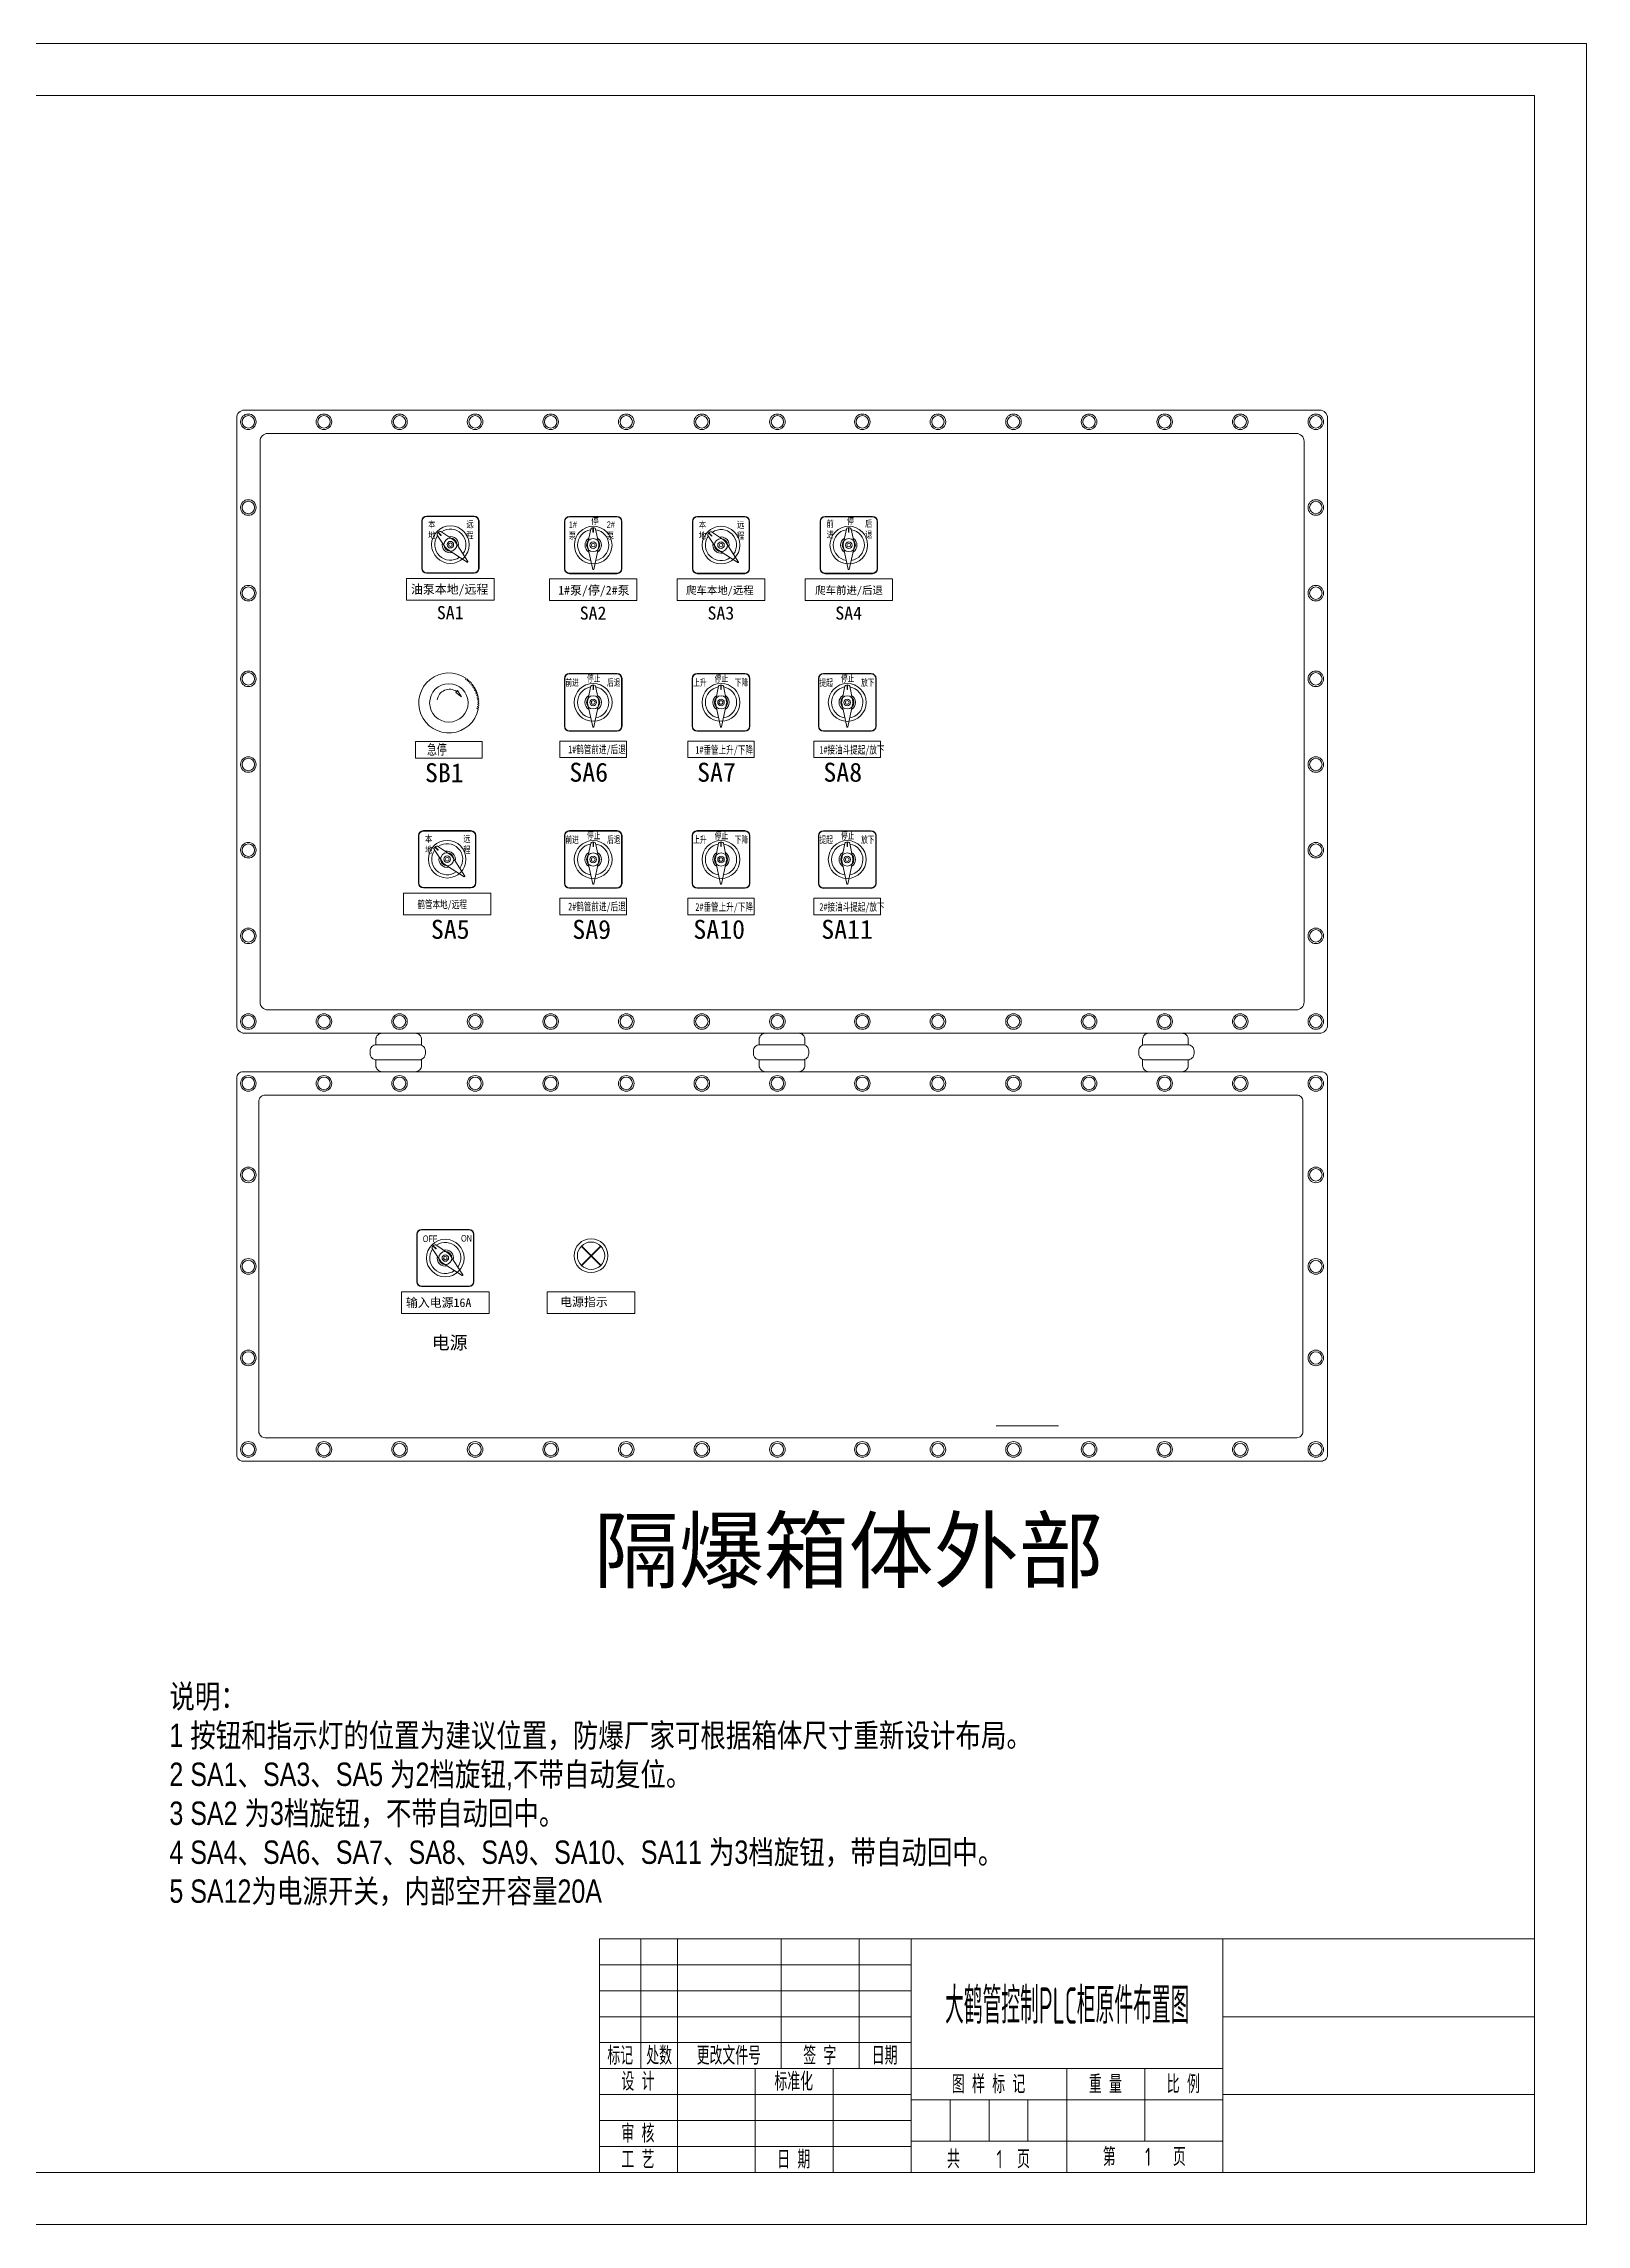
# Model space of a CAD drawing. Header units: millimetres. Extents: x 43457 to 72822, y 60284 to 123188.
# Drawn here: x 45437 to 47417, y 60284 to 63084 of the extents above; entities that cross this region are included whole.
import ezdxf
from ezdxf.enums import TextEntityAlignment as Align

# ---------------------------------------------------------------- set-up
doc = ezdxf.new("R2010")
doc.units = ezdxf.units.MM
doc.header["$LTSCALE"] = 10
doc.layers.get('0').update_dxf_attribs({"lineweight": 18})
for name, color, linetype, lineweight in [('1轮廓实线层', 7, 'Continuous', 18), ('2细线层', 4, 'Continuous', 18), ('6文字层', 3, 'Continuous', 18), ('图框层', 7, 'Continuous', 18), ('尺寸线层', 3, 'Continuous', 18)]:
    doc.layers.add(name, color=color, linetype=linetype, lineweight=lineweight)
doc.styles.add('FS', font='')
doc.styles.add('PC_TEXTSTYLE', font='SIMYOU.TTF', dxfattribs={"width": 0.8})
doc.styles.get("Standard").update_dxf_attribs({"font": 'isocp.shx', "width": 0.707, "bigfont": 'hztxt.shx'})
doc.styles.add('宋体', font='')
doc.styles.add('长仿宋', font='', dxfattribs={"width": 0.7})
doc.styles.get('FS').set_extended_font_data('宋体')
doc.styles.get('宋体').set_extended_font_data('宋体')
doc.styles.get('长仿宋').set_extended_font_data('宋体')

# ---------------------------------------------------------------- blocks, each defined once
blk = doc.blocks.new('本地远程')
for p, q in [((-35, 29), (-35, -29)), ((-34.5, -29), (-34.5, 29)), ((29, 35), (-29, 35)), ((-29, 34.5), (29, 34.5)), ((34.5, 29), (34.5, -29)), ((35, -29), (35, 29)), ((-5.5, -4.1), (-16, 11.8)), ((-14.1, 15.6), (-15.6, 14.1)), ((-15, 14.7), (-11.5, 11.1)), ((-14.7, 15), (-11.1, 11.5)), ((-11.8, 16), (4.1, 5.5)), ((21.5, -20.7), (5.5, 4.1)), ((-4.1, -5.5), (20.7, -21.5)), ((20.9, -21.5), (21.5, -20.9)), ((29, -34.5), (-29, -34.5)), ((-29, -35), (29, -35))]:
    blk.add_line(p, q)
for radius in [23, 8, 4, 2.25]:
    blk.add_circle((0, 0), radius)
for centre, radius, start, end in [((-29, 29), 6, 90, 180), ((-29, 29), 5.5, 90, 180), ((29, 29), 6, 0, 90), ((29, 29), 5.5, 360, 90), ((0, 0), 19, 144.8684, 305.9981), ((-14.2, 12.7), 2, 135, 206.5651), ((-12.7, 14.2), 2, 63.4349, 135), ((-11.3, 11.3), 0.25, 225, 45), ((0, 0), 19, 324.0019, 125.1316), ((0, 0), 10, 166.6435, 283.8145), ((0, 0), 10, 346.1855, 103.3565), ((1.3, 1.3), 5, 32.9777, 56.6397), ((-1.3, -1.3), 5, 213.3603, 237.0223), ((20.8, -21.3), 0.2, 237.1169, 315), ((21.3, -20.8), 0.2, 315, 32.8831), ((-29, -29), 6, 180, 270), ((-29, -29), 5.5, 180, 270), ((29, -29), 5.5, 270, 360), ((29, -29), 6, 270, 360)]:
    blk.add_arc(centre, radius, start, end)
at = {"char_height": 8, "attachment_point": 1, "style": 'PC_TEXTSTYLE'}
for s, insert, width in [('本地', (-27.1, 28.9), 14.149), ('远程', (19.6, 28.9), 15.64)]:
    blk.add_mtext(s, dxfattribs=dict(at, insert=insert, width=width))
blk = doc.blocks.new('液压泵旋钮')
for p, q in [((-35, 29), (-35, -29)), ((-34.5, -29), (-34.5, 29)), ((29, 35), (-29, 35)), ((-29, 34.5), (29, 34.5)), ((34.5, 29), (34.5, -29)), ((35, -29), (35, 29)), ((-6.8, 1), (-3, 19.6)), ((1.1, 21), (-1.1, 21)), ((-0.3, 21), (-0.3, 15.9)), ((0.2, 21), (0.2, 15.9)), ((3, 19.6), (6.8, 1)), ((-6.8, -1), (-0.6, -29.8)), ((0.6, -29.8), (6.8, -1)), ((29, -34.5), (-29, -34.5)), ((-29, -35), (29, -35)), ((-0.4, -30), (0.4, -30))]:
    blk.add_line(p, q)
for radius in [23, 8, 4, 2.25]:
    blk.add_circle((0, 0), radius)
for centre, radius, start, end in [((-29, 29), 6, 90, 180), ((-29, 29), 5.5, 90, 180), ((29, 29), 6, 0, 90), ((29, 29), 5.5, 360, 90), ((0, 0), 19, 99.8684, 260.9981), ((0, 0), 10, 121.6435, 238.8145), ((-1.9, 0), 5, 168.3603, 192.0223), ((-1.1, 19), 2, 90, 161.5651), ((0, 15.9), 0.25, 180, 0), ((1.1, 19), 2, 18.4349, 90), ((0, 0), 19, 279.0019, 80.1316), ((0, 0), 10, 301.1855, 58.3565), ((1.9, 0), 5, 347.9777, 11.6397), ((-29, -29), 6, 180, 270), ((-29, -29), 5.5, 180, 270), ((-0.4, -29.8), 0.2, 192.1169, 270), ((0.4, -29.8), 0.2, 270, 347.8831), ((29, -29), 5.5, 270, 360), ((29, -29), 6, 270, 360)]:
    blk.add_arc(centre, radius, start, end)
at = {"char_height": 8, "attachment_point": 1, "style": 'PC_TEXTSTYLE'}
for s, insert, width in [('1#泵', (-29.8, 28.9), 14.149), ('停', (-2.4, 33.6), 11), ('2#泵', (16.6, 28.9), 15.64)]:
    blk.add_mtext(s, dxfattribs=dict(at, insert=insert, width=width))
blk = doc.blocks.new('爬车旋钮')
for p, q in [((-35, 29), (-35, -29)), ((-34.5, -29), (-34.5, 29)), ((29, 35), (-29, 35)), ((-29, 34.5), (29, 34.5)), ((34.5, 29), (34.5, -29)), ((35, -29), (35, 29)), ((-6.8, 1), (-3, 19.6)), ((1.1, 21), (-1.1, 21)), ((-0.3, 21), (-0.3, 15.9)), ((0.2, 21), (0.2, 15.9)), ((3, 19.6), (6.8, 1)), ((-6.8, -1), (-0.6, -29.8)), ((0.6, -29.8), (6.8, -1)), ((29, -34.5), (-29, -34.5)), ((-29, -35), (29, -35)), ((-0.4, -30), (0.4, -30))]:
    blk.add_line(p, q)
for radius in [23, 8, 4, 2.25]:
    blk.add_circle((0, 0), radius)
for centre, radius, start, end in [((-29, 29), 6, 90, 180), ((-29, 29), 5.5, 90, 180), ((29, 29), 6, 0, 90), ((29, 29), 5.5, 360, 90), ((0, 0), 19, 99.8684, 260.9981), ((0, 0), 10, 121.6435, 238.8145), ((-1.9, 0), 5, 168.3603, 192.0223), ((-1.1, 19), 2, 90, 161.5651), ((0, 15.9), 0.25, 180, 0), ((1.1, 19), 2, 18.4349, 90), ((0, 0), 19, 279.0019, 80.1316), ((0, 0), 10, 301.1855, 58.3565), ((1.9, 0), 5, 347.9777, 11.6397), ((-29, -29), 6, 180, 270), ((-29, -29), 5.5, 180, 270), ((-0.4, -29.8), 0.2, 192.1169, 270), ((0.4, -29.8), 0.2, 270, 347.8831), ((29, -29), 5.5, 270, 360), ((29, -29), 6, 270, 360)]:
    blk.add_arc(centre, radius, start, end)
at = {"char_height": 8, "width": 11, "attachment_point": 1, "style": 'PC_TEXTSTYLE'}
for s, insert in [('前进', (-27.3, 30.2)), ('停', (-2.4, 33.6)), ('后退', (19.8, 30.2))]:
    blk.add_mtext(s, dxfattribs=dict(at, insert=insert))
blk = doc.blocks.new('急停')
for p, q in [((9.5, 13.8), (9.3, 12.9)), ((9.3, 12.9), (10.2, 13.3)), ((10.4, 13.1), (10.2, 12.2)), ((4.2, 5.9), (3.7, 5.4)), ((3.7, 5.4), (7, 2.9)), ((4.6, 6.5), (4.2, 5.9)), ((7, 2.9), (4.6, 6.5)), ((10.2, 12.2), (11, 12.6)), ((11.2, 12.4), (10.9, 11.6)), ((10.9, 11.6), (11.8, 11.9)), ((12, 11.7), (11.7, 10.8)), ((11.7, 10.8), (12.6, 11.1)), ((12.8, 10.9), (12.4, 10)), ((12.4, 10), (13.3, 10.2)), ((13.5, 10), (13, 9.2)), ((13, 9.2), (14, 9.3)), ((14.1, 9.1), (13.6, 8.3)), ((13.6, 8.3), (14.6, 8.4)), ((14.7, 8.2), (14.2, 7.5)), ((14.2, 7.5), (15.1, 7.5)), ((15.2, 7.2), (14.6, 6.5)), ((14.6, 6.5), (15.6, 6.5)), ((15.7, 6.2), (15.1, 5.6)), ((15.1, 5.6), (16, 5.5)), ((16.1, 5.2), (15.4, 4.6)), ((15.4, 4.6), (16.3, 4.4)), ((16.4, 4.1), (15.7, 3.6)), ((15.7, 3.6), (16.6, 3.4)), ((16.7, 3.1), (16, 2.6)), ((16, 2.6), (16.8, 2.3)), ((16.9, 2), (16.1, 1.5)), ((16.1, 1.5), (17, 1.2)), ((17, 0.9), (16.2, 0.5)), ((16.2, 0.5), (17.1, 0.1)), ((16.9, -3.5), (16, -3.7)), ((16, -3.7), (16.7, -4.3)), ((17, -2.4), (16.1, -2.7)), ((16.1, -2.7), (16.9, -3.2)), ((17.1, -1.3), (16.2, -1.6)), ((16.2, -1.6), (17, -2.1)), ((17.1, -0.2), (16.3, -0.6)), ((16.3, -0.6), (17.1, -1))]:
    blk.add_line(p, q)
blk.add_circle((-0.4, -0.7), 11.2)
for centre, radius, start, end in [((-0.4, -0.7), 17.5, 55.5124, 348.0594), ((-0.4, -0.7), 17.5, 51.9124, 52.8594), ((0, 0), 7.26, 55.0086, 172.0809), ((-0.4, -0.7), 17.5, 48.3124, 49.2594), ((-0.4, -0.7), 17.5, 44.7124, 45.6594), ((-0.4, -0.7), 17.5, 41.1124, 42.0594), ((-0.4, -0.7), 17.5, 37.5124, 38.4594), ((-0.4, -0.7), 17.5, 33.9124, 34.8594), ((-0.4, -0.7), 17.5, 30.3124, 31.2594), ((-0.4, -0.7), 17.5, 26.7124, 27.6594), ((-0.4, -0.7), 17.5, 23.1124, 24.0594), ((-0.4, -0.7), 17.5, 19.5124, 20.4594), ((-0.4, -0.7), 17.5, 15.9124, 16.8594), ((-0.4, -0.7), 17.5, 12.3124, 13.2594), ((-0.4, -0.7), 17.5, 8.7124, 9.6594), ((-0.4, -0.7), 17.5, 5.1124, 6.0594), ((-0.4, -0.7), 17.5, 1.5124, 2.4594), ((-0.4, -0.7), 17.5, 350.7124, 351.6594), ((-0.4, -0.7), 17.5, 354.3124, 355.2594), ((-0.4, -0.7), 17.5, 357.9124, 358.8594)]:
    blk.add_arc(centre, radius, start, end)

msp = doc.modelspace()

# ---------------------------------------------------------------- linework, layer by layer
for p, q in [((46173.06, 62275.64), (46111.72, 62275.64)), ((46111.72, 62275.12), (46173.06, 62275.12)), ((46337.09, 62275.64), (46275.75, 62275.64)), ((46275.75, 62275.12), (46337.09, 62275.12)), ((46499.13, 62275.63), (46437.79, 62275.63)), ((46437.79, 62275.1), (46499.13, 62275.1)), ((46105.38, 62269.3), (46105.38, 62207.96)), ((46105.91, 62207.96), (46105.91, 62269.3)), ((46135.21, 62239.72), (46139.27, 62259.39)), ((46143.51, 62260.84), (46141.27, 62260.84)), ((46142.13, 62260.84), (46142.13, 62255.5)), ((46142.66, 62260.84), (46142.66, 62255.5)), ((46145.52, 62259.39), (46149.57, 62239.72)), ((46178.88, 62269.3), (46178.88, 62207.96)), ((46179.41, 62207.96), (46179.41, 62269.3)), ((46269.4, 62269.3), (46269.4, 62207.96)), ((46269.93, 62207.96), (46269.93, 62269.3)), ((46299.24, 62239.72), (46303.29, 62259.39)), ((46307.54, 62260.84), (46305.3, 62260.84)), ((46306.15, 62260.84), (46306.15, 62255.5)), ((46306.68, 62260.84), (46306.68, 62255.5)), ((46309.54, 62259.39), (46313.6, 62239.72)), ((46342.9, 62269.3), (46342.9, 62207.96)), ((46343.43, 62207.96), (46343.43, 62269.3)), ((46431.45, 62269.28), (46431.45, 62207.94)), ((46431.98, 62207.94), (46431.98, 62269.28)), ((46461.28, 62239.7), (46465.34, 62259.37)), ((46469.58, 62260.82), (46467.34, 62260.82)), ((46468.2, 62260.82), (46468.2, 62255.48)), ((46468.73, 62260.82), (46468.73, 62255.48)), ((46471.59, 62259.37), (46475.64, 62239.7)), ((46504.95, 62269.28), (46504.95, 62207.94)), ((46505.48, 62207.94), (46505.48, 62269.28)), ((46135.22, 62237.55), (46141.76, 62207.1)), ((46143.03, 62207.1), (46149.56, 62237.55)), ((46299.24, 62237.55), (46305.78, 62207.1)), ((46307.05, 62207.1), (46313.59, 62237.55)), ((46461.29, 62237.53), (46467.83, 62207.08)), ((46469.1, 62207.08), (46475.64, 62237.53)), ((46173.06, 62202.14), (46111.72, 62202.14)), ((46111.72, 62201.62), (46173.06, 62201.62)), ((46141.96, 62206.93), (46142.82, 62206.93)), ((46337.09, 62202.14), (46275.75, 62202.14)), ((46275.75, 62201.62), (46337.09, 62201.62)), ((46305.99, 62206.93), (46306.84, 62206.93)), ((46499.13, 62202.13), (46437.79, 62202.13)), ((46437.79, 62201.6), (46499.13, 62201.6)), ((46468.04, 62206.91), (46468.89, 62206.91)), ((46105.38, 62067.58), (46105.38, 62006.24)), ((46105.91, 62006.24), (46105.91, 62067.58)), ((46173.06, 62073.92), (46111.72, 62073.92)), ((46111.72, 62073.4), (46173.06, 62073.4)), ((46135.21, 62038), (46139.27, 62057.67)), ((46143.51, 62059.12), (46141.27, 62059.12)), ((46142.13, 62059.12), (46142.13, 62053.78)), ((46142.66, 62059.12), (46142.66, 62053.78)), ((46145.52, 62057.67), (46149.57, 62038)), ((46178.88, 62067.58), (46178.88, 62006.24)), ((46179.41, 62006.24), (46179.41, 62067.58)), ((46269.4, 62067.58), (46269.4, 62006.24)), ((46269.93, 62006.24), (46269.93, 62067.58)), ((46337.09, 62073.92), (46275.75, 62073.92)), ((46275.75, 62073.4), (46337.09, 62073.4)), ((46299.24, 62038), (46303.29, 62057.67)), ((46307.54, 62059.12), (46305.3, 62059.12)), ((46306.15, 62059.12), (46306.15, 62053.78)), ((46306.68, 62059.12), (46306.68, 62053.78)), ((46309.54, 62057.67), (46313.6, 62038)), ((46342.9, 62067.58), (46342.9, 62006.24)), ((46343.43, 62006.24), (46343.43, 62067.58)), ((46431.45, 62067.56), (46431.45, 62006.22)), ((46431.98, 62006.22), (46431.98, 62067.56)), ((46499.13, 62073.91), (46437.79, 62073.91)), ((46437.79, 62073.38), (46499.13, 62073.38)), ((46461.28, 62037.98), (46465.34, 62057.65)), ((46469.58, 62059.1), (46467.34, 62059.1)), ((46468.2, 62059.1), (46468.2, 62053.76)), ((46468.73, 62059.1), (46468.73, 62053.76)), ((46471.59, 62057.65), (46475.64, 62037.98)), ((46504.95, 62067.56), (46504.95, 62006.22)), ((46505.48, 62006.22), (46505.48, 62067.56)), ((46135.22, 62035.83), (46141.76, 62005.38)), ((46143.03, 62005.38), (46149.56, 62035.83)), ((46299.24, 62035.83), (46305.78, 62005.38)), ((46307.05, 62005.38), (46313.59, 62035.83)), ((46461.29, 62035.81), (46467.83, 62005.36)), ((46469.1, 62005.36), (46475.64, 62035.81)), ((46173.06, 62000.42), (46111.72, 62000.42)), ((46111.72, 61999.9), (46173.06, 61999.9)), ((46141.96, 62005.21), (46142.82, 62005.21)), ((46337.09, 62000.42), (46275.75, 62000.42)), ((46275.75, 61999.9), (46337.09, 61999.9)), ((46305.99, 62005.21), (46306.84, 62005.21)), ((46499.13, 62000.41), (46437.79, 62000.41)), ((46437.79, 61999.88), (46499.13, 61999.88)), ((46468.04, 62005.19), (46468.89, 62005.19)), ((45915.84, 61555.67), (45915.84, 61494.77)), ((45916.37, 61494.77), (45916.37, 61555.67)), ((45983.04, 61561.97), (45922.14, 61561.97)), ((45922.14, 61561.44), (45983.04, 61561.44)), ((45988.82, 61555.67), (45988.82, 61494.77)), ((45989.34, 61494.77), (45989.34, 61555.67)), ((45946.79, 61520.94), (45935.82, 61537.6)), ((45937.79, 61541.6), (45936.21, 61540.02)), ((45936.81, 61540.62), (45940.57, 61536.87)), ((45937.19, 61541), (45940.94, 61537.24)), ((45940.21, 61541.99), (45956.87, 61531.02)), ((45948.32, 61519.42), (45974.28, 61502.63)), ((45975.18, 61503.52), (45958.39, 61529.49)), ((45983.04, 61488.99), (45922.14, 61488.99)), ((45922.14, 61488.47), (45983.04, 61488.47)), ((45974.55, 61502.66), (45975.15, 61503.26))]:
    msp.add_line(p, q)
at = {"lineweight": 40}
for p, q in [((46127.2, 61540.61), (46152.02, 61515.78)), ((46127.2, 61515.78), (46152.02, 61540.61))]:
    msp.add_line(p, q, dxfattribs=at)
for centre, radius in [((46142.39, 62238.63), 24.32), ((46142.39, 62238.63), 8.46), ((46306.42, 62238.63), 24.32), ((46306.42, 62238.63), 8.46), ((46468.46, 62238.61), 24.32), ((46468.46, 62238.61), 8.46), ((46142.39, 62238.63), 4.23), ((46142.39, 62238.63), 2.38), ((46306.42, 62238.63), 4.23), ((46306.42, 62238.63), 2.38), ((46468.46, 62238.61), 4.23), ((46468.46, 62238.61), 2.38), ((46142.39, 62036.91), 24.32), ((46306.42, 62036.91), 24.32), ((46468.46, 62036.89), 24.32), ((46142.39, 62036.91), 8.46), ((46142.39, 62036.91), 4.23), ((46142.39, 62036.91), 2.38), ((46306.42, 62036.91), 8.46), ((46306.42, 62036.91), 4.23), ((46306.42, 62036.91), 2.38), ((46468.46, 62036.89), 8.46), ((46468.46, 62036.89), 4.23), ((46468.46, 62036.89), 2.38), ((45952.59, 61525.22), 24.15), ((45952.59, 61525.22), 8.4), ((45952.59, 61525.22), 4.2), ((45952.59, 61525.22), 2.36)]:
    msp.add_circle(centre, radius)
for centre, radius, start, end in [((46111.72, 62269.3), 6.35, 90, 180), ((46111.72, 62269.3), 5.82, 90, 180), ((46173.06, 62269.3), 6.35, 0, 90), ((46173.06, 62269.3), 5.82, 0, 90), ((46275.75, 62269.3), 6.35, 90, 180), ((46275.75, 62269.3), 5.82, 90, 180), ((46337.09, 62269.3), 6.35, 360, 90), ((46337.09, 62269.3), 5.82, 360, 90), ((46437.79, 62269.28), 6.35, 90, 180), ((46437.79, 62269.28), 5.82, 90, 180), ((46499.13, 62269.28), 6.35, 0, 90), ((46499.13, 62269.28), 5.82, 0, 90), ((46142.39, 62238.63), 20.09, 99.86844, 260.99807), ((46142.39, 62238.63), 10.58, 121.64347, 238.81453), ((46141.27, 62258.72), 2.12, 90, 161.56505), ((46142.39, 62255.5), 0.264, 180, 360), ((46143.51, 62258.72), 2.12, 18.43495, 90), ((46142.39, 62238.63), 20.09, 279.00193, 80.13156), ((46142.39, 62238.63), 10.58, 301.18547, 58.35653), ((46306.42, 62238.63), 20.09, 99.86844, 260.99807), ((46306.42, 62238.63), 10.58, 121.64347, 238.81453), ((46305.3, 62258.72), 2.12, 90, 161.56505), ((46306.42, 62255.5), 0.264, 180, 360), ((46307.54, 62258.72), 2.12, 18.43495, 90), ((46306.42, 62238.63), 20.09, 279.00193, 80.13156), ((46306.42, 62238.63), 10.58, 301.18547, 58.35653), ((46468.46, 62238.61), 20.09, 99.86844, 260.99807), ((46468.46, 62238.61), 10.58, 121.64347, 238.81453), ((46467.34, 62258.71), 2.12, 90, 161.56505), ((46468.46, 62255.48), 0.264, 180, 360), ((46469.58, 62258.71), 2.12, 18.43495, 90), ((46468.46, 62238.61), 20.09, 279.00193, 80.13156), ((46468.46, 62238.61), 10.58, 301.18547, 58.35653), ((46140.39, 62238.65), 5.29, 168.36027, 192.02235), ((46144.39, 62238.65), 5.29, 347.97765, 11.63973), ((46304.42, 62238.65), 5.29, 168.36027, 192.02235), ((46308.42, 62238.65), 5.29, 347.97765, 11.63973), ((46466.46, 62238.63), 5.29, 168.36027, 192.02235), ((46470.46, 62238.63), 5.29, 347.97765, 11.63973), ((46111.72, 62207.96), 6.35, 180, 270), ((46111.72, 62207.96), 5.82, 180, 270), ((46141.96, 62207.14), 0.212, 192.11694, 270), ((46142.82, 62207.14), 0.212, 270, 347.88306), ((46173.06, 62207.96), 5.82, 270, 0), ((46173.06, 62207.96), 6.35, 270, 0), ((46275.75, 62207.96), 6.35, 180, 270), ((46275.75, 62207.96), 5.82, 180, 270), ((46305.99, 62207.14), 0.212, 192.11694, 270), ((46306.84, 62207.14), 0.212, 270, 347.88306), ((46337.09, 62207.96), 5.82, 270, 0), ((46337.09, 62207.96), 6.35, 270, 0), ((46437.79, 62207.94), 6.35, 180, 270), ((46437.79, 62207.94), 5.82, 180, 270), ((46468.04, 62207.12), 0.212, 192.11694, 270), ((46468.89, 62207.12), 0.212, 270, 347.88306), ((46499.13, 62207.94), 5.82, 270, 0), ((46499.13, 62207.94), 6.35, 270, 0), ((46111.72, 62067.58), 6.35, 90, 180), ((46111.72, 62067.58), 5.82, 90, 180), ((46142.39, 62036.91), 20.09, 99.86844, 260.99807), ((46141.27, 62057), 2.12, 90, 161.56505), ((46142.39, 62053.78), 0.264, 180, 360), ((46143.51, 62057), 2.12, 18.43495, 90), ((46142.39, 62036.91), 20.09, 279.00193, 80.13156), ((46173.06, 62067.58), 6.35, 360, 90), ((46173.06, 62067.58), 5.82, 360, 90), ((46275.75, 62067.58), 6.35, 90, 180), ((46275.75, 62067.58), 5.82, 90, 180), ((46306.42, 62036.91), 20.09, 99.86844, 260.99807), ((46305.3, 62057), 2.12, 90, 161.56505), ((46306.42, 62053.78), 0.264, 180, 360), ((46307.54, 62057), 2.12, 18.43495, 90), ((46306.42, 62036.91), 20.09, 279.00193, 80.13156), ((46337.09, 62067.58), 6.35, 360, 90), ((46337.09, 62067.58), 5.82, 360, 90), ((46437.79, 62067.56), 6.35, 90, 180), ((46437.79, 62067.56), 5.82, 90, 180), ((46468.46, 62036.89), 20.09, 99.86844, 260.99807), ((46467.34, 62056.99), 2.12, 90, 161.56505), ((46468.46, 62053.76), 0.264, 180, 360), ((46469.58, 62056.99), 2.12, 18.43495, 90), ((46468.46, 62036.89), 20.09, 279.00193, 80.13156), ((46499.13, 62067.56), 6.35, 0, 90), ((46499.13, 62067.56), 5.82, 0, 90), ((46142.39, 62036.91), 10.58, 121.64347, 238.81453), ((46140.39, 62036.93), 5.29, 168.36027, 192.02235), ((46142.39, 62036.91), 10.58, 301.18547, 58.35653), ((46144.39, 62036.93), 5.29, 347.97765, 11.63973), ((46306.42, 62036.91), 10.58, 121.64347, 238.81453), ((46304.42, 62036.93), 5.29, 168.36027, 192.02235), ((46306.42, 62036.91), 10.58, 301.18547, 58.35653), ((46308.42, 62036.93), 5.29, 347.97765, 11.63973), ((46468.46, 62036.89), 10.58, 121.64347, 238.81453), ((46466.46, 62036.91), 5.29, 168.36027, 192.02235), ((46468.46, 62036.89), 10.58, 301.18547, 58.35653), ((46470.46, 62036.91), 5.29, 347.97765, 11.63973), ((46111.72, 62006.24), 6.35, 180, 270), ((46111.72, 62006.24), 5.82, 180, 270), ((46141.96, 62005.42), 0.212, 192.11694, 270), ((46142.82, 62005.42), 0.212, 270, 347.88306), ((46173.06, 62006.24), 5.82, 270, 360), ((46173.06, 62006.24), 6.35, 270, 360), ((46275.75, 62006.24), 6.35, 180, 270), ((46275.75, 62006.24), 5.82, 180, 270), ((46305.99, 62005.42), 0.212, 192.11694, 270), ((46306.84, 62005.42), 0.212, 270, 347.88306), ((46337.09, 62006.24), 5.82, 270, 0), ((46337.09, 62006.24), 6.35, 270, 0), ((46437.79, 62006.22), 6.35, 180, 270), ((46437.79, 62006.22), 5.82, 180, 270), ((46468.04, 62005.4), 0.212, 192.11694, 270), ((46468.89, 62005.4), 0.212, 270, 347.88306), ((46499.13, 62006.22), 5.82, 270, 360), ((46499.13, 62006.22), 6.35, 270, 360), ((45922.14, 61555.67), 6.3, 90, 180), ((45922.14, 61555.67), 5.77, 90, 180), ((45952.59, 61525.22), 19.95, 324.00193, 125.13156), ((45983.04, 61555.67), 6.3, 360, 90), ((45983.04, 61555.67), 5.77, 0, 90), ((45952.59, 61525.22), 19.95, 144.86844, 305.99807), ((45937.7, 61538.54), 2.1, 135, 206.56505), ((45939.27, 61540.11), 2.1, 63.43495, 135), ((45940.75, 61537.06), 0.263, 225, 45), ((45952.59, 61525.22), 10.5, 166.64347, 283.81453), ((45951.17, 61523.83), 5.25, 213.36027, 237.02235), ((45952.59, 61525.22), 10.5, 346.18547, 103.35653), ((45953.98, 61526.64), 5.25, 32.97765, 56.63973), ((45922.14, 61494.77), 6.3, 180, 270), ((45922.14, 61494.77), 5.77, 180, 270), ((45974.4, 61502.81), 0.21, 237.11694, 315), ((45975, 61503.41), 0.21, 315, 32.88306), ((45983.04, 61494.77), 5.77, 270, 360), ((45983.04, 61494.77), 6.3, 270, 0)]:
    msp.add_arc(centre, radius, start, end)
at = {"layer": '1轮廓实线层'}
for p, q in [((45694.81, 62613.85), (47074.81, 62613.85)), ((45724.81, 62583.85), (47044.81, 62583.85)), ((45724.81, 61843.85), (47044.81, 61843.85)), ((46497.72, 61764.44), (47076.81, 61764.44)), ((45721.3, 61734.44), (47045.3, 61734.44)), ((45721.3, 61294.44), (47045.3, 61294.44)), ((46659.71, 61309.56), (46739.71, 61309.56)), ((45692.81, 61264.44), (47076.81, 61264.44)), ((47350.39, 60651.12), (46150.39, 60651.12)), ((46150.39, 60351.12), (46150.39, 60651.12)), ((46150.39, 60351.12), (47350.39, 60351.12))]:
    msp.add_line(p, q, dxfattribs=at)
for points in [[(47074.81, 61813.85), (45694.81, 61813.85, -0.4142136), (45684.81, 61823.85), (45684.81, 62603.85, -0.4142136), (45694.81, 62613.85)], [(47074.81, 62613.85, -0.4142136), (47084.81, 62603.85), (47084.81, 61823.85, -0.4142136), (47074.81, 61813.85)], [(45724.81, 61843.85, -0.4142136), (45714.81, 61853.85), (45714.81, 62573.85, -0.4142136), (45724.81, 62583.85)], [(47044.81, 62583.85, -0.4142136), (47054.81, 62573.85), (47054.81, 61853.85, -0.4142136), (47044.81, 61843.85)], [(45863.45, 61799.05), (45863.45, 61805.85, -0.4142136), (45871.45, 61813.85), (45914.19, 61813.85, -0.4142136), (45922.19, 61805.85), (45922.19, 61798.44)], [(46355.45, 61799.05), (46355.45, 61805.85, -0.4142136), (46363.45, 61813.85), (46406.18, 61813.85, -0.4142136), (46414.18, 61805.85), (46414.18, 61798.44)], [(46906.17, 61799.05), (46906.17, 61805.85, 0.4142136), (46898.17, 61813.85), (46855.44, 61813.85, 0.4142136), (46847.44, 61805.85), (46847.44, 61798.44)], [(45922.19, 61780.35), (45922.19, 61772.44, -0.4142136), (45914.19, 61764.44), (45871.45, 61764.44, -0.4142136), (45863.45, 61772.44), (45863.45, 61779.74)], [(46414.18, 61780.35), (46414.18, 61772.44, -0.4142136), (46406.18, 61764.44), (46363.45, 61764.44, -0.4142136), (46355.45, 61772.44), (46355.45, 61779.74)], [(46847.44, 61780.35), (46847.44, 61772.44, 0.4142136), (46855.44, 61764.44), (46898.17, 61764.44, 0.4142136), (46906.17, 61772.44), (46906.17, 61779.74)], [(45692.81, 61264.44, -0.4142136), (45684.81, 61272.44), (45684.81, 61756.44, -0.4142136), (45692.81, 61764.44), (46497.72, 61764.44)], [(47076.81, 61764.44, -0.4142136), (47084.81, 61756.44), (47084.81, 61272.44, -0.4142136), (47076.81, 61264.44)], [(45721.3, 61294.44, -0.4142136), (45713.3, 61302.44), (45713.3, 61726.44, -0.4142136), (45721.3, 61734.44)], [(47045.3, 61734.44, -0.4142136), (47053.3, 61726.44), (47053.3, 61302.44, -0.4142136), (47045.3, 61294.44)]]:
    msp.add_lwpolyline(points, format="xyb", dxfattribs=at)
for points in [[(45902.88, 62397.73), (46015.26, 62397.73), (46015.26, 62369.91), (45902.88, 62369.91)], [(46086.2, 62397.2), (46198.58, 62397.2), (46198.58, 62369.38), (46086.2, 62369.38)], [(46250.23, 62397.2), (46362.61, 62397.2), (46362.61, 62369.38), (46250.23, 62369.38)], [(46414.25, 62397.2), (46526.63, 62397.2), (46526.63, 62369.38), (46414.25, 62369.38)], [(45914.39, 62188.38), (45999.8, 62188.38), (45999.8, 62167.15), (45914.39, 62167.15)], [(46099.68, 62188.96), (46185.1, 62188.96), (46185.1, 62167.73), (46099.68, 62167.73)], [(46263.71, 62188.96), (46349.12, 62188.96), (46349.12, 62167.73), (46263.71, 62167.73)], [(46425.76, 62188.96), (46511.17, 62188.96), (46511.17, 62167.73), (46425.76, 62167.73)], [(45898.78, 61993.83), (46011.16, 61993.83), (46011.16, 61966.01), (45898.78, 61966.01)], [(46099.68, 61987.24), (46185.1, 61987.24), (46185.1, 61966.01), (46099.68, 61966.01)], [(46263.71, 61987.24), (46349.12, 61987.24), (46349.12, 61966.01), (46263.71, 61966.01)], [(46425.76, 61987.24), (46511.17, 61987.24), (46511.17, 61966.01), (46425.76, 61966.01)], [(45896.4, 61481.82), (46008.78, 61481.82), (46008.78, 61454), (45896.4, 61454)], [(46083.42, 61481.82), (46195.8, 61481.82), (46195.8, 61454), (46083.42, 61454)]]:
    msp.add_lwpolyline(points, close=True, dxfattribs=at)
for points in [[(45856.07, 61791.07, -0.4142136), (45864.07, 61799.07), (45919.07, 61799.07, -0.4142136), (45927.07, 61791.07), (45927.07, 61787.72, -0.4142136), (45919.07, 61779.72), (45864.07, 61779.72, -0.4142136), (45856.07, 61787.72)], [(46348.06, 61791.07, -0.4142136), (46356.06, 61799.07), (46411.07, 61799.07, -0.4142136), (46419.07, 61791.07), (46419.07, 61787.72, -0.4142136), (46411.07, 61779.72), (46356.06, 61779.72, -0.4142136), (46348.06, 61787.72)], [(46913.56, 61791.07, 0.4142136), (46905.56, 61799.07), (46850.55, 61799.07, 0.4142136), (46842.55, 61791.07), (46842.55, 61787.72, 0.4142136), (46850.55, 61779.72), (46905.56, 61779.72, 0.4142136), (46913.56, 61787.72)]]:
    msp.add_lwpolyline(points, format="xyb", close=True, dxfattribs=at)
for centre, radius in [((45699.81, 62598.85), 10), ((45796.81, 62598.85), 10), ((45893.81, 62598.85), 10), ((45990.81, 62598.85), 10), ((46087.81, 62598.85), 10), ((46184.81, 62598.85), 10), ((46281.81, 62598.85), 10), ((46378.81, 62598.85), 10), ((46487.81, 62598.85), 10), ((46584.81, 62598.85), 10), ((46681.81, 62598.85), 10), ((46778.81, 62598.85), 10), ((46875.81, 62598.85), 10), ((46972.81, 62598.85), 10), ((47069.81, 62598.85), 10), ((45699.81, 62598.85), 8), ((45796.81, 62598.85), 8), ((45893.81, 62598.85), 8), ((45990.81, 62598.85), 8), ((46087.81, 62598.85), 8), ((46184.81, 62598.85), 8), ((46281.81, 62598.85), 8), ((46378.81, 62598.85), 8), ((46487.81, 62598.85), 8), ((46584.81, 62598.85), 8), ((46681.81, 62598.85), 8), ((46778.81, 62598.85), 8), ((46875.81, 62598.85), 8), ((46972.81, 62598.85), 8), ((47069.81, 62598.85), 8), ((45699.81, 62488.85), 10), ((45699.81, 62488.85), 8), ((47069.81, 62488.85), 10), ((47069.81, 62488.85), 8), ((45699.81, 62378.85), 10), ((45699.81, 62378.85), 8), ((47069.81, 62378.85), 10), ((47069.81, 62378.85), 8), ((45699.81, 62268.85), 10), ((45699.81, 62268.85), 8), ((47069.81, 62268.85), 10), ((47069.81, 62268.85), 8), ((45699.81, 62158.85), 10), ((45699.81, 62158.85), 8), ((47069.81, 62158.85), 10), ((47069.81, 62158.85), 8), ((45699.81, 62048.85), 10), ((45699.81, 62048.85), 8), ((47069.81, 62048.85), 10), ((47069.81, 62048.85), 8), ((45699.81, 61938.85), 10), ((45699.81, 61938.85), 8), ((47069.81, 61938.85), 10), ((47069.81, 61938.85), 8), ((45699.81, 61828.85), 10), ((45699.81, 61828.85), 8), ((45796.81, 61828.85), 10), ((45796.81, 61828.85), 8), ((45893.81, 61828.85), 10), ((45893.81, 61828.85), 8), ((45990.81, 61828.85), 10), ((45990.81, 61828.85), 8), ((46087.81, 61828.85), 10), ((46087.81, 61828.85), 8), ((46184.81, 61828.85), 10), ((46184.81, 61828.85), 8), ((46281.81, 61828.85), 10), ((46281.81, 61828.85), 8), ((46378.81, 61828.85), 10), ((46378.81, 61828.85), 8), ((46487.81, 61828.85), 10), ((46487.81, 61828.85), 8), ((46584.81, 61828.85), 10), ((46584.81, 61828.85), 8), ((46681.81, 61828.85), 10), ((46681.81, 61828.85), 8), ((46778.81, 61828.85), 10), ((46778.81, 61828.85), 8), ((46875.81, 61828.85), 10), ((46875.81, 61828.85), 8), ((46972.81, 61828.85), 10), ((46972.81, 61828.85), 8), ((47069.81, 61828.85), 10), ((47069.81, 61828.85), 8), ((45699.81, 61749.44), 10), ((45699.81, 61749.44), 8), ((45796.81, 61749.44), 10), ((45796.81, 61749.44), 8), ((45893.81, 61749.44), 10), ((45893.81, 61749.44), 8), ((45990.81, 61749.44), 10), ((45990.81, 61749.44), 8), ((46087.81, 61749.44), 10), ((46087.81, 61749.44), 8), ((46184.81, 61749.44), 10), ((46184.81, 61749.44), 8), ((46281.81, 61749.44), 10), ((46281.81, 61749.44), 8), ((46378.81, 61749.44), 10), ((46378.81, 61749.44), 8), ((46487.81, 61749.44), 10), ((46487.81, 61749.44), 8), ((46584.81, 61749.44), 10), ((46584.81, 61749.44), 8), ((46681.81, 61749.44), 10), ((46681.81, 61749.44), 8), ((46778.81, 61749.44), 10), ((46778.81, 61749.44), 8), ((46875.81, 61749.44), 10), ((46875.81, 61749.44), 8), ((46972.81, 61749.44), 10), ((46972.81, 61749.44), 8), ((47069.81, 61749.44), 10), ((47069.81, 61749.44), 8), ((45699.81, 61631.94), 10), ((45699.81, 61631.94), 8), ((47069.81, 61631.94), 10), ((47069.81, 61631.94), 8), ((46139.61, 61528.19), 21.75), ((46139.61, 61528.19), 17.55), ((45699.81, 61514.44), 10), ((45699.81, 61514.44), 8), ((47069.81, 61514.44), 10), ((47069.81, 61514.44), 8), ((45699.81, 61396.94), 10), ((45699.81, 61396.94), 8), ((47069.81, 61396.94), 10), ((47069.81, 61396.94), 8), ((45699.81, 61279.44), 10), ((45699.81, 61279.44), 8), ((45796.81, 61279.44), 10), ((45796.81, 61279.44), 8), ((45893.81, 61279.44), 10), ((45893.81, 61279.44), 8), ((45990.81, 61279.44), 10), ((45990.81, 61279.44), 8), ((46087.81, 61279.44), 10), ((46087.81, 61279.44), 8), ((46184.81, 61279.44), 10), ((46184.81, 61279.44), 8), ((46281.81, 61279.44), 10), ((46281.81, 61279.44), 8), ((46378.81, 61279.44), 10), ((46378.81, 61279.44), 8), ((46487.81, 61279.44), 10), ((46487.81, 61279.44), 8), ((46584.81, 61279.44), 10), ((46584.81, 61279.44), 8), ((46681.81, 61279.44), 10), ((46681.81, 61279.44), 8), ((46778.81, 61279.44), 10), ((46778.81, 61279.44), 8), ((46875.81, 61279.44), 10), ((46875.81, 61279.44), 8), ((46972.81, 61279.44), 10), ((46972.81, 61279.44), 8), ((47069.81, 61279.44), 10), ((47069.81, 61279.44), 8)]:
    msp.add_circle(centre, radius, dxfattribs=at)
at = {"layer": '2细线层'}
for p, q in [((47417.05, 63084.45), (43457.05, 63084.45)), ((47417.05, 63084.45), (47417.05, 60284.45)), ((46203.72, 60484.45), (46203.72, 60651.12)), ((46250.39, 60484.45), (46250.39, 60651.12)), ((46383.72, 60484.45), (46383.72, 60651.12)), ((46483.72, 60484.45), (46483.72, 60651.12)), ((46550.39, 60351.12), (46550.39, 60651.12)), ((46950.39, 60351.12), (46950.39, 60651.12)), ((46150.39, 60617.78), (46550.39, 60617.78)), ((46150.39, 60584.45), (46550.39, 60584.45)), ((46150.39, 60551.12), (46550.39, 60551.12)), ((46950.39, 60551.12), (47350.39, 60551.12)), ((46150.39, 60517.78), (46550.39, 60517.78)), ((46150.39, 60484.45), (46950.39, 60484.45)), ((46250.39, 60351.12), (46250.39, 60484.45)), ((46350.39, 60351.12), (46350.39, 60484.45)), ((46450.39, 60351.12), (46450.39, 60484.45)), ((46750.39, 60351.12), (46750.39, 60484.45)), ((46850.39, 60391.12), (46850.39, 60484.45)), ((46150.39, 60451.12), (46550.39, 60451.12)), ((46550.39, 60444.45), (46950.39, 60444.45)), ((46600.39, 60391.12), (46600.39, 60444.45)), ((46650.39, 60391.12), (46650.39, 60444.45)), ((46700.39, 60391.12), (46700.39, 60444.45)), ((46950.39, 60451.12), (47350.39, 60451.12)), ((46150.39, 60417.78), (46550.39, 60417.78)), ((46150.39, 60384.45), (46550.39, 60384.45)), ((46550.39, 60391.12), (46950.39, 60391.12)), ((47417.05, 60284.45), (43457.05, 60284.45))]:
    msp.add_line(p, q, dxfattribs=at)
at = {"layer": '图框层'}
for p, q in [((47350.39, 63017.78), (43623.72, 63017.78)), ((47350.39, 63017.78), (47350.39, 60351.12)), ((47350.39, 60351.12), (47350.39, 60651.12)), ((43623.72, 60351.12), (47350.39, 60351.12))]:
    msp.add_line(p, q, dxfattribs=at)

# ---------------------------------------------------------------- block references
at = {"lineweight": 25, "xscale": 2.203237410070869, "yscale": 2.203237410070869, "zscale": 2.203237410070869}
msp.add_blockref('急停', (45957.99, 62239.49), dxfattribs=at)
at = {"layer": '1轮廓实线层', "xscale": 1.049999999999272, "yscale": 1.049999999999272, "zscale": 1.049999999999272}
for name, p in [('本地远程', (45959.07, 62441.13)), ('液压泵旋钮', (46142.39, 62440.6)), ('本地远程', (46306.42, 62440.6)), ('爬车旋钮', (46470.44, 62440.6)), ('本地远程', (45954.97, 62037.23))]:
    msp.add_blockref(name, p, dxfattribs=at)

# ---------------------------------------------------------------- texts
at = {"color": 3, "style": 'FS'}
for s, height, p in [('SA1', 16.792, (45941.76, 62345.46)), ('SA2', 16.792, (46125.08, 62344.93)), ('SA3', 16.792, (46289.1, 62344.93)), ('SA4', 16.792, (46453.13, 62344.93)), ('SB1', 24.355, (45926.48, 62136.18)), ('SA6', 24.355, (46111.78, 62136.76)), ('SA7', 24.355, (46275.8, 62136.76)), ('SA8', 24.355, (46437.85, 62136.76)), ('SA5', 24.355, (45934.06, 61935.04)), ('SA9', 24.355, (46115.57, 61934.98)), ('SA10', 24.355, (46270.96, 61935.04)), ('SA11', 24.355, (46435.11, 61935.04)), ('电源', 16.792, (45935.28, 61408.19)), ('隔爆箱体外部', 80, (46142.98, 61109.77))]:
    msp.add_text(s, height=height, dxfattribs=at).set_placement(p)
at = {"style": 'PC_TEXTSTYLE', "width": 0.8}
for s, p in [('OFF', (45923.72, 61545.76)), ('ON', (45972.78, 61546.35))]:
    msp.add_text(s, height=8.4, dxfattribs=at).set_placement(p)
at = {"layer": '1轮廓实线层', "style": '宋体'}
for s, height, p in [('油泵本地/远程', 11.2, (45908.49, 62378.2)), ('1#泵/停/2#泵', 11.2, (46097.43, 62377.01)), ('爬车本地/远程', 9.8, (46261.55, 62377.67)), ('爬车前进/后退', 9.8, (46427.3, 62377.67)), ('输入电源16A', 11.2, (45902.01, 61462.29)), ('电源指示', 11.2, (46099.93, 61463.31))]:
    msp.add_text(s, height=height, dxfattribs=at).set_placement(p)
at = {"layer": '1轮廓实线层', "style": '长仿宋', "width": 0.7}
for s, height, p in [('停止', 8.813, (46134.35, 62265.04)), ('停止', 8.813, (46298.37, 62265.04)), ('停止', 8.813, (46460.42, 62265.03)), ('前进', 8.813, (46106.65, 62259.69)), ('后退', 8.813, (46160.06, 62259.69)), ('上升', 8.813, (46270.67, 62259.69)), ('下降', 8.813, (46324.08, 62259.69)), ('提起', 8.813, (46432.72, 62259.68)), ('放下', 8.813, (46486.13, 62259.68)), ('急停', 13.219, (45929.14, 62171.52)), ('1#鹤管前进/后退', 9.915, (46110.28, 62173.29)), ('1#垂管上升/下降', 9.915, (46273.53, 62172.68)), ('1#接油斗提起/放下', 9.915, (46432.71, 62172.75)), ('前进', 8.813, (46106.65, 62057.97)), ('停止', 8.813, (46134.35, 62063.32)), ('后退', 8.813, (46160.06, 62057.97)), ('上升', 8.813, (46270.67, 62057.97)), ('停止', 8.813, (46298.37, 62063.32)), ('下降', 8.813, (46324.08, 62057.97)), ('提起', 8.813, (46432.72, 62057.96)), ('停止', 8.813, (46460.42, 62063.31)), ('放下', 8.813, (46486.13, 62057.96)), ('鹤管本地/远程', 9.915, (45916.76, 61974.3)), ('2#鹤管前进/后退', 9.915, (46110.28, 61971.57)), ('2#垂管上升/下降', 9.915, (46273.53, 61970.96)), ('2#接油斗提起/放下', 9.915, (46432.71, 61971.03))]:
    msp.add_text(s, height=height, dxfattribs=at).set_placement(p)
at = {"layer": '6文字层', "width": 0.707}
for s, p in [('标记', (46177.05, 60501.12)), ('处数', (46227.05, 60501.12))]:
    msp.add_text(s, height=23.333, dxfattribs=at).set_placement(p, align=Align.MIDDLE_CENTER)
at = {"layer": '6文字层', "char_height": 23.333, "attachment_point": 5}
for s, insert, width in [(' 更改文件号 ', (46311.75, 60501.12), 139.6325), (' 签 字 ', (46428.42, 60501.12), 81.305), (' 日期 ', (46511.75, 60501.12), 65.3975), (' 设 计 ', (46195.08, 60467.82), 81.305), (' 标准化 ', (46395.08, 60467.82), 90.9673), (' 图 样 标 记 ', (46645.08, 60464.45), 163.4348), (' 重 量 ', (46795.08, 60464.45), 81.305), (' 比 例 ', (46895.08, 60464.45), 81.305), (' 审 核 ', (46195.08, 60401.12), 81.305), (' 工 艺 ', (46195.08, 60367.78), 81.305), (' 日 期 ', (46395.08, 60367.78), 81.305), ('共     1  页', (46649.7, 60368.13), 169.297), ('第    1   页', (46849.7, 60371.12), 169.0908)]:
    msp.add_mtext(s, dxfattribs=dict(at, insert=insert, width=width))
at = {"layer": '6文字层', "width": 0.515562}
msp.add_attdef('大鹤管控制PLC柜原件布置图', (46593.97, 60542.02), '', height=46.67, dxfattribs=at)
at = {"layer": '尺寸线层', "insert": (45598.45, 60977.37), "char_height": 30, "width": 1428.9872, "attachment_point": 1, "style": 'PC_TEXTSTYLE'}
msp.add_mtext('说明：\\P1 按钮和指示灯的位置为建议位置，防爆厂家可根据箱体尺寸重新设计布局。\\P2 SA1、SA3、SA5 为2档旋钮,不带自动复位。\\P3 SA2 为3档旋钮，不带自动回中。\\P4 SA4、SA6、SA7、SA8、SA9、SA10、SA11 为3档旋钮，带自动回中。\\P5 SA12为电源开关，内部空开容量20A', dxfattribs=at)

doc.saveas('drawing.dxf')
